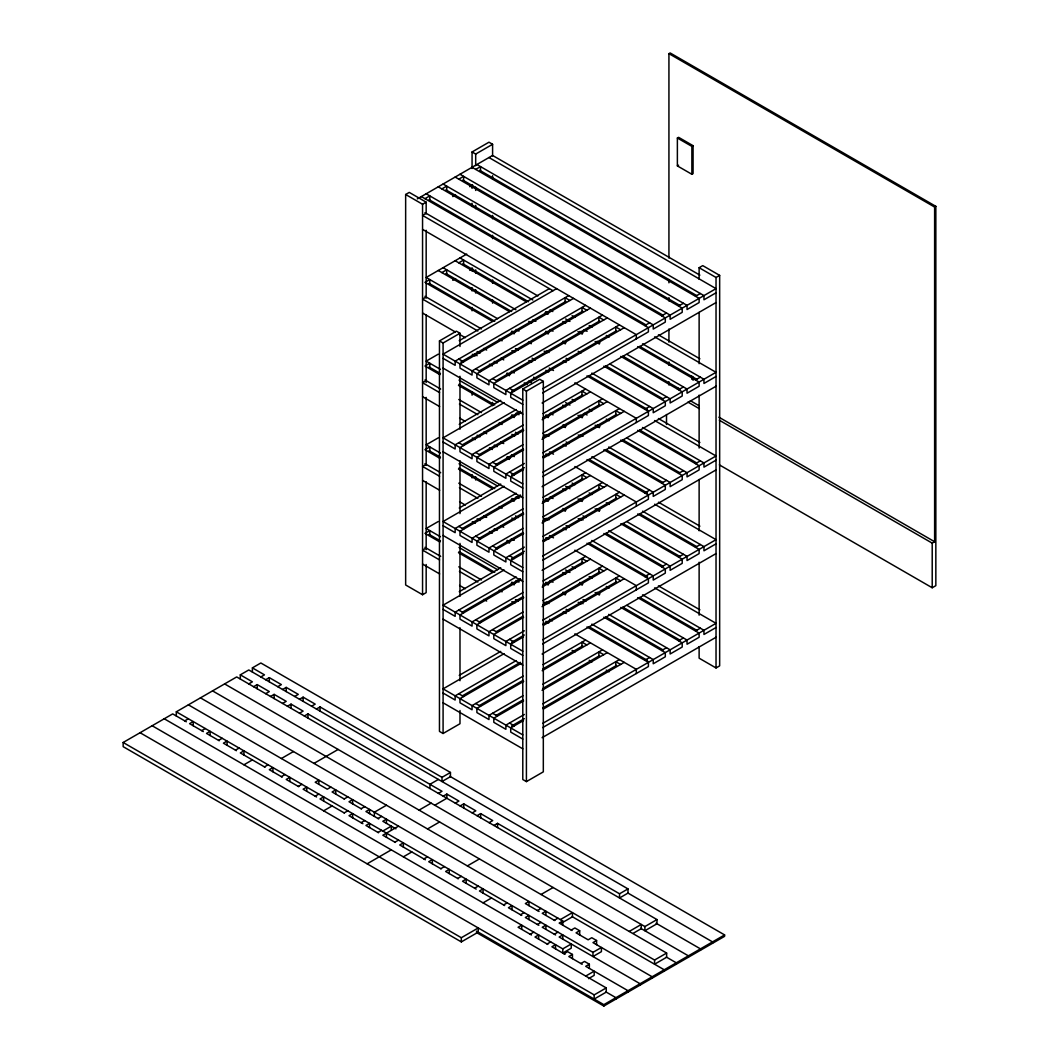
<?xml version="1.0" encoding="UTF-8"?>
<svg xmlns="http://www.w3.org/2000/svg" width="1059" height="1059" viewBox="0 0 1059 1059"><rect width="100%" height="100%" fill="white"/><g stroke="black" fill="none" stroke-linecap="round" stroke-linejoin="round"><path stroke-width="1.5" d="M472.062 168.513L472.062 151.966L488.98 142.197L492.594 144.289L492.594 155.872M426.168 564.513L426.168 592.643L422.554 594.734L405.65 584.978L405.65 194.499L409.264 192.407L426.168 202.163L426.168 213.746M472.062 151.966L475.69 154.058L492.594 144.289M417.312 198.907L492.594 155.448L699.88 275.128M668.931 258.092L668.931 53.652L670.135 52.95L935.838 206.346L935.838 585.667L932.211 587.758L719.365 464.875M424.963 198.682L429.795 195.889L429.795 200.072M441.881 188.912L446.699 186.132L446.699 190.316M458.785 179.156L463.617 176.363L463.617 180.546M475.69 169.4L480.521 166.607L480.521 170.79M405.65 194.499L422.554 204.255L426.168 202.163M452.749 196.59L455.595 194.949M469.825 186.728L472.671 185.087M426.168 213.322L422.554 215.414L552.983 290.722M466.701 254.081L426.168 277.471L497.571 318.693M424.963 282.356L429.795 279.563L429.795 283.746M441.881 272.587L446.699 269.807L446.699 273.99M458.785 262.831L463.617 260.037L463.617 264.221M677.376 138.014L678.594 137.326L693.076 145.692L693.076 173.583L691.871 174.272L677.376 165.906L677.376 138.014L691.871 146.38L693.076 145.692M452.749 280.264L455.595 278.623M469.825 270.402L472.671 268.761M426.168 296.997L422.554 299.088L477.847 331.017M677.376 165.906L678.594 165.217M459.99 710.496L459.99 723.734L443.086 733.49L439.459 731.398L439.459 340.919L456.363 331.163L459.99 333.254L459.99 346.492M439.459 340.919L443.086 343.01L459.99 333.254M459.235 340.667L549.356 288.63M438.254 354.169L426.168 361.145L440.451 369.392M556.61 288.63L443.086 354.169L522.789 400.196M424.963 366.03L429.795 363.237L429.795 367.42M568.683 295.607L455.158 361.145L455.158 365.329L443.086 358.352M426.168 380.671L422.554 382.762L439.564 392.585M460.837 362.046L565.85 301.418M573.515 298.386L459.99 363.939L459.99 368.122L472.062 375.085L472.062 370.902L585.587 305.363M479.158 370.994L582.754 311.187M590.419 308.156L476.894 373.695L476.894 377.878L488.98 384.854L488.98 380.671L602.505 315.119M496.075 380.75L599.659 320.943M607.337 317.912L493.812 383.451L493.812 387.634L505.884 394.61L505.884 390.427L619.409 324.888M699.125 279.285L699.125 267.715L702.739 265.624L719.657 275.38L719.657 665.859L716.03 667.951L699.125 658.182L699.125 646.599M511.563 391.34L616.576 330.712M624.241 327.681L510.716 393.22L510.716 397.403L522.789 404.379M459.235 424.341L500.722 400.381M438.254 437.844L426.168 444.82L440.451 453.067M522.789 389.037L539.706 379.268L543.32 381.359L543.32 771.839L526.416 781.608L522.789 779.517L522.789 389.037L526.416 391.128L543.32 381.359M699.125 267.715L716.03 277.471L719.657 275.38M504.097 402.619L443.086 437.844L522.789 483.87M424.963 449.704L429.795 446.911L429.795 451.094M644.772 325.59L649.604 322.796M661.676 315.82L666.508 313.027M678.594 306.064L683.426 303.271M695.498 296.295L700.33 293.515M542.658 388.719L716.03 288.63L488.98 157.539M542.658 392.902L648.399 331.864L648.399 327.681L421.35 196.59M716.03 292.813L703.957 299.79L703.957 295.607L476.894 164.516M516.183 409.581L455.158 444.82L455.158 449.003L443.086 442.027M426.168 464.345L422.554 466.437L439.564 476.259M462.253 444.899L520.432 411.316M521.015 412.375L459.99 447.613L459.99 451.796L472.062 458.759L472.062 454.576L523.159 425.083M542.102 402.989L716.03 302.57M543.015 413.619L585.587 389.037M479.158 454.668L523.159 429.266M543.015 417.802L582.754 394.861M523.728 430.338L476.894 457.369L476.894 461.552L488.98 468.528L488.98 464.345L523.04 444.674M542.182 419.682L590.419 391.83M542.896 433.21L602.505 398.793M668.931 53.652L934.62 207.048L935.838 206.346M496.075 464.424L523.04 448.857M542.896 437.393L599.659 404.617M523.609 449.929L493.812 467.125L493.812 471.308L505.884 478.284L505.884 474.101L524.337 463.458M542.049 439.273L607.337 401.586M542.777 452.802L619.409 408.562M511.563 475.014L524.337 467.641M542.777 456.985L616.576 414.387M523.49 469.521L510.716 476.894L510.716 481.077L522.789 488.053M543.36 458.044L624.241 411.342M459.235 508.016L500.722 484.056M438.254 521.518L426.168 528.494L440.451 536.741M504.097 486.293L443.086 521.518L522.789 567.545M424.963 533.379L429.795 530.585L429.795 534.769M677.376 389.037L678.594 388.349M644.772 409.251L649.604 406.471M661.676 399.495L666.508 396.701M678.594 389.738L683.426 386.945M695.498 379.969L700.33 377.176M542.658 472.393L716.03 372.305L654.621 336.855M542.658 476.576L648.399 415.538L648.399 411.342L586.99 375.892M716.03 376.488L703.957 383.464L703.957 379.268L642.548 343.818M516.183 493.256L455.158 528.494L455.158 532.677L443.086 525.701M426.168 548.019L422.554 550.111L439.564 559.933M462.253 528.573L520.432 494.99M521.015 496.049L459.99 531.287L459.99 535.47L472.062 542.433L472.062 538.25L523.159 508.757M542.102 486.663L716.03 386.244M543.015 497.293L585.587 472.711M123.162 742.478L461.327 937.718L478.231 927.962L478.231 932.145L461.327 941.901L123.162 746.661L123.162 742.478L172.683 713.898L186.331 721.775M176.31 715.99L176.31 711.807L236.687 676.939L656.977 919.583L656.977 923.766L644.905 930.742L644.905 926.559L224.614 683.915M240.314 679.031L240.314 674.848L248.772 669.963L628 888.911L628 893.094L619.541 897.979L619.541 893.783L497.558 823.359L493.944 825.451M252.399 672.055L252.399 667.872L260.845 662.987L450.459 772.461L450.459 776.644L442 781.529L442 777.346L320.03 706.922L316.403 709.014M479.158 538.343L523.159 512.94M543.015 501.476L582.754 478.536M523.728 514.012L476.894 541.043L476.894 545.226L488.98 552.202L488.98 548.019L523.04 528.348M542.182 503.356L590.419 475.504M184.756 720.861L188.383 718.77M248.772 683.915L252.399 681.824L240.314 674.848M260.845 676.939L264.472 674.848L252.399 667.872M542.896 516.885L602.505 482.467M253.604 686.695L257.218 684.604L269.304 691.58L265.677 693.671M265.677 679.732L269.304 677.641L281.376 684.604L277.749 686.695M496.075 548.099L523.04 532.531M542.896 521.068L599.659 488.292M523.609 533.604L493.812 550.799L493.812 554.982L505.884 561.958L505.884 557.775L524.337 547.132M542.049 522.947L607.337 485.26M201.673 730.631L205.287 728.539M542.777 536.476L619.409 492.236M270.508 696.465L274.135 694.373L286.208 701.336L282.581 703.441M282.581 689.488L286.208 687.397L298.281 694.373L294.667 696.465M511.563 558.689L524.337 551.315M542.777 540.659L616.576 498.061M523.49 553.195L510.716 560.568L510.716 564.751L522.789 571.728M543.36 541.718L624.241 495.016M459.235 591.69L500.722 567.73M504.097 569.967L443.086 605.192L522.789 651.219M644.772 492.925L649.604 490.145M661.676 483.169L666.508 480.376M678.594 473.413L683.426 470.62M695.498 463.643L700.33 460.85M218.578 740.387L222.205 738.295M542.658 556.068L716.03 455.979L654.621 420.529M287.413 706.221L291.04 704.129L303.112 711.105L299.498 713.197M299.498 699.244L303.112 697.153L315.198 704.129L311.571 706.221M542.658 560.251L648.399 499.213L648.399 495.016L586.99 459.566M716.03 460.162L703.957 467.138L703.957 462.942L642.548 427.492M516.183 576.93L455.158 612.168L455.158 616.351L443.086 609.375M462.253 612.248L520.432 578.664M521.015 579.723L459.99 614.948L459.99 619.144L472.062 626.107L472.062 621.924L523.159 592.431M542.102 570.338L716.03 469.918M235.482 750.156L239.109 748.064M304.33 715.99L307.944 713.898L442 791.285L438.386 793.376M543.015 580.967L585.587 556.385M479.158 622.017L523.159 596.614M543.015 585.15L582.754 562.21M523.728 597.673L476.894 624.717L476.894 628.9L488.98 635.877L488.98 631.693L523.04 612.023M542.182 587.03L590.419 559.178M243.941 764.797L252.399 759.912M542.896 600.559L602.505 566.141M496.075 631.773L523.04 616.206M542.896 604.742L599.659 571.966M264.472 766.888L268.099 764.797M523.609 617.278L493.812 634.473L493.812 638.656L505.884 645.633L505.884 641.45L524.337 630.793M542.049 606.622L607.337 568.935M281.376 758.522L293.462 751.546M542.777 620.15L619.409 575.911M511.563 642.363L524.337 634.99M542.777 624.333L616.576 581.735M281.376 776.644L285.003 774.553M523.49 636.869L510.716 644.243L510.716 648.426L522.789 655.402M543.36 625.392L624.241 578.691M459.235 675.364L500.722 651.404M313.993 763.393L338.139 749.454M504.097 653.641L443.086 688.866L522.789 734.88M644.772 576.599L649.604 573.819M661.676 566.843L666.508 564.05M678.594 557.087L683.426 554.294M695.498 547.318L700.33 544.525M542.658 639.742L716.03 539.653L654.621 504.203M542.658 643.925L648.399 582.874L648.399 578.691L586.99 543.241M716.03 543.836L703.957 550.799L703.957 546.616L642.548 511.166M298.281 786.413L301.908 784.322M516.183 660.604L455.158 695.842L455.158 700.025L443.086 693.049M462.253 695.922L520.432 662.338M521.015 663.397L459.99 698.622L459.99 702.805L472.062 709.782L472.062 705.598L523.159 676.105M542.102 654.012L716.03 553.592M315.198 796.169L318.812 794.078M330.898 787.102L327.271 789.193L315.198 782.23L318.812 780.139L318.812 784.322M543.015 664.642L585.587 640.06M479.158 705.691L523.159 680.288M543.015 668.825L582.754 645.884M523.728 681.347L476.894 708.392L476.894 712.575L488.98 719.551L488.98 715.368L523.04 695.697M542.182 670.704L590.419 642.853M323.644 810.81L332.102 805.939M344.175 798.963L347.802 796.871M542.896 684.233L602.505 649.816M496.075 715.447L523.04 699.88M542.896 688.416L599.659 655.64M523.609 700.952L493.812 718.148L493.812 722.331L505.884 729.307L505.884 725.124L524.337 714.468M542.049 690.296L607.337 652.609M344.175 812.902L347.802 810.81M361.093 808.719L364.706 806.627M542.777 703.825L619.409 659.585M511.563 726.037L524.337 718.651M542.777 708.008L616.576 665.409M523.49 720.544L510.716 727.917L510.716 732.1L522.789 739.076M543.36 709.067L624.241 662.365M386.456 805.237L374.37 812.213L374.37 816.396M361.093 822.671L364.706 820.579M438.386 779.437L429.928 784.322L429.928 788.505M442 777.346L450.459 772.461M644.772 660.273L649.604 657.493M661.676 650.517L666.508 647.724M678.594 640.748L683.426 637.968M695.498 630.992L700.33 628.199M377.997 818.488L381.624 816.396M542.658 723.416L716.03 623.327L654.621 587.877M542.658 727.599L648.399 666.548L648.399 662.365L586.99 626.915M716.03 627.51L703.957 634.473L703.957 630.29L642.548 594.84M377.997 832.427L381.624 830.335M542.102 737.686L716.03 637.266M382.828 831.037L391.287 826.152L391.287 830.335M419.06 810.122L431.132 803.146M443.218 796.169L446.832 794.078L458.918 801.054L455.291 803.146M398.528 826.152L382.828 835.22L395.311 842.421M434.759 805.237L446.832 798.261L446.832 794.078M394.901 842.196L398.528 840.105M460.122 805.939L463.749 803.847L475.822 810.81L472.195 812.902M367.129 863.813L391.287 849.861M427.518 828.945L439.591 821.969M719.365 420.251L932.211 543.135L934.62 541.745L934.62 207.048M403.36 856.837L411.819 851.952M477.027 815.695L480.654 813.603L492.726 820.579L489.112 822.671M423.891 858.928L427.518 856.837M440.796 868.684L444.423 866.593M467.363 865.905L479.449 858.928M457.7 878.454L461.327 876.362M474.617 888.21L478.231 886.118M483.063 902.85L491.522 897.979M503.594 904.942L507.221 902.85M541.043 894.484L553.116 887.508M520.512 914.711L524.126 912.62M537.416 910.528L541.043 908.437M537.416 924.467L541.043 922.376M530.175 934.237L533.789 932.145M554.32 920.284L557.947 918.193M560.357 919.583L572.442 912.62L572.442 916.803L561.707 922.998M562.779 925.169L562.779 920.986L559.152 923.077L571.992 930.49M619.541 893.783L628 888.911M554.32 934.237L557.947 932.145M547.079 943.993L550.706 941.901M571.238 930.054L574.852 927.962L579.683 930.742L579.683 934.925M579.683 930.742L576.056 932.833L588.142 939.81L591.769 937.718L596.588 940.511L596.588 944.694M562.779 948.877L571.238 943.993L571.238 948.176L562.779 953.06L562.779 948.877L164.224 718.77M563.984 953.749L567.611 951.657L572.442 954.45L572.442 958.633M572.442 954.45L568.815 956.542L582.185 964.259M596.588 940.511L592.974 942.603L652.145 976.769L652.145 978.159M592.974 952.359L601.419 947.474L601.419 951.657L592.974 956.542L592.974 952.359L176.31 711.807M629.205 931.443L641.277 924.467L641.277 928.65L633.229 933.297M580.888 963.518L584.515 961.426L589.347 964.219L589.347 968.403M644.905 926.559L656.977 919.583M589.347 964.219L585.72 966.311L628 990.708L628 992.111M585.72 976.067L594.178 971.182L594.178 975.365L588.539 978.622M594.178 994.891L606.251 987.915L606.251 992.111L594.178 999.074L594.178 994.891L140.079 732.722M654.568 960.036L666.64 953.06L666.64 957.243L654.568 964.219L654.568 960.036L200.455 697.855M476.444 931.113L603.842 1004.66L724.608 934.925L724.608 936.328L603.842 1006.05L476.444 932.502M479.753 170.34L696.809 295.66M472.062 167.309L699.125 298.386L699.125 302.57L687.039 309.546L687.039 305.363L459.99 174.272M462.849 180.109L679.904 305.429M455.158 177.065L682.208 308.156L682.208 312.339L670.135 319.302L670.135 315.119L443.086 184.041M445.945 189.865L663 315.185M438.254 186.821L665.304 317.912L665.304 322.095L653.231 329.071L653.231 324.888L426.168 193.797M429.027 199.635L646.083 324.941M658.433 334.856L699.88 358.802M424.977 212.634L636.313 334.644L636.313 338.827M569.888 300.478L565.056 297.698L565.056 301.881M586.805 310.247L581.973 307.454L581.973 311.637M603.709 320.003L598.878 317.21L598.878 321.393M620.614 329.773L615.782 326.979L615.782 331.163M639.689 346.359L696.809 379.334M637.717 346.611L699.125 382.061L699.125 386.244L687.039 393.22L687.039 389.037L627.06 354.408M422.554 229.366L537.919 295.964M572.098 315.701L574.944 317.343M589.188 325.563L592.034 327.218M606.278 335.438L609.137 337.08M459.99 257.946L532.823 300.001M549.952 309.89L552.811 311.545M565.665 318.958L569.941 321.433M584.224 329.68L587.083 331.321M462.849 263.784L528.534 301.709M545.676 311.598L548.522 313.252M562.806 321.499L565.665 323.141M579.948 331.388L582.794 333.029M597.077 341.276L599.937 342.931M622.785 356.115L679.904 389.103M455.158 260.739L526.561 301.961M545.12 312.683L547.98 314.324M577.962 331.639L582.251 334.115M595.105 341.527L599.394 344.003M620.812 356.38L682.208 391.83L682.208 396.013L670.135 402.976L670.135 398.793L610.156 364.177M690.349 400.712L698.927 405.663M718.929 417.206L934.62 541.745M687.94 402.102L699.364 408.708M443.086 267.715L515.905 309.757M533.048 319.646L535.907 321.301M550.177 329.548L553.036 331.189M445.945 273.54L511.629 311.465M528.759 321.367L531.618 323.008M545.901 331.255L548.761 332.91M563.031 341.144L565.89 342.798M605.88 365.884L663 398.859M438.254 270.495L509.657 311.717M545.345 332.327L548.205 333.982M562.488 342.229L565.347 343.871M578.201 351.297L581.047 352.938M603.895 366.136L665.304 401.586L665.304 405.769L653.231 412.745L653.231 408.562L591.822 373.112M516.143 329.415L518.989 331.057M566.115 358.273L568.974 359.914M429.027 283.309L494.725 321.234M511.854 331.123L514.714 332.778M546.126 350.913L548.986 352.554M563.269 360.801L566.115 362.456M588.963 375.641L647.512 409.449M425.625 282.74L492.739 321.486M511.312 332.208L514.158 333.85M528.441 342.097L531.3 343.738M544.154 351.164L547.013 352.819M658.433 418.53L699.88 442.477M424.977 296.308L481.461 328.925M499.226 339.171L502.085 340.826M515.495 348.57L518.328 350.198M532.068 358.141L535.338 360.02M549.211 368.029L553.5 370.504M574.865 382.842L636.313 418.318L636.313 422.501M511.868 350.661L514.7 352.29M528.878 360.484L531.724 362.112M545.901 370.306L548.734 371.934M586.805 393.922L581.973 391.128L581.973 395.311M603.709 403.678L598.878 400.884L598.878 405.067M620.614 413.447L615.782 410.654L615.782 414.837M639.689 430.033L696.809 463.008M637.717 430.285L699.125 465.735L699.125 469.918L687.039 476.894L687.039 472.711L627.06 438.082M422.554 313.027L455.304 331.944M459.58 334.419L465.285 337.702M483.791 348.398L486.65 350.039M500.881 358.26L503.74 359.901M533.643 377.176L536.489 378.818M572.098 399.375L574.944 401.017M589.188 409.237L592.034 410.892M606.278 419.112L609.137 420.754M477.132 351.522L479.979 353.163M494.262 361.41L497.121 363.065M511.404 371.299L514.25 372.953M528.534 381.2L531.393 382.842M565.665 402.632L569.941 405.107M584.224 413.354L587.083 414.996M474.273 354.05L477.132 355.705M507.115 373.02L509.975 374.661M524.245 382.908L527.104 384.549M562.806 405.16L565.665 406.815M579.948 415.062L582.794 416.703M597.077 424.95L599.937 426.605M622.785 439.789L679.904 472.777M472.301 354.302L475.147 355.956M489.43 364.203L492.289 365.845M506.573 374.092L509.419 375.746M577.962 415.313L582.251 417.789M595.105 425.202L599.394 427.677M620.812 440.054L682.208 475.504L682.208 479.687L670.135 486.65L670.135 482.467L608.726 447.017M458.785 359.054L463.617 361.847M475.69 368.81L480.521 371.603M492.594 378.579L497.426 381.359M509.511 388.335L514.343 391.128M550.177 413.222L553.036 414.863M545.901 414.929L548.761 416.571M563.031 424.818L565.89 426.473M580.173 434.719L583.032 436.361M605.88 449.559L663 482.533M545.345 416.002L548.205 417.656M562.488 425.903L565.347 427.545M578.201 434.971L581.047 436.612M603.895 449.81L665.304 485.26L665.304 489.443L653.231 496.419L653.231 492.236L591.822 456.786M443.086 368.122L522.789 414.135M459.024 380.115L497.571 402.367M516.143 413.089L518.989 414.731M566.115 441.947L568.974 443.589M429.027 366.983L440.451 373.575M459.024 384.298L494.725 404.909M511.854 414.797L514.714 416.452M546.126 434.587L548.986 436.229M563.269 444.476L566.115 446.13M588.963 459.315L647.512 493.123M425.625 366.414L439.909 374.648M458.468 385.37L492.739 405.16M511.312 415.869L514.158 417.524M544.154 434.839L547.013 436.48M658.433 502.204L699.88 526.151M424.977 379.982L440.676 389.05M458.785 399.495L481.461 412.586M499.226 422.845L502.085 424.5M515.495 432.244L518.328 433.872M549.515 451.889L553.5 454.179M574.865 466.516L636.313 501.992L636.313 506.176M459.407 404.048L477.847 414.691M511.868 434.336L514.7 435.964M545.901 453.98L548.734 455.608M586.805 477.596L581.973 474.803L581.973 478.986M603.709 487.352L598.878 484.559L598.878 488.742M620.614 497.108L615.782 494.328L615.782 498.511M639.689 513.708L696.809 546.682M637.717 513.959L699.125 549.409L699.125 553.592L687.039 560.568L687.039 556.385L627.06 521.756M422.554 396.701L439.644 406.577M459.58 418.093L465.285 421.376M483.791 432.072L486.65 433.713M500.881 441.934L503.74 443.575M572.098 483.05L574.944 484.691M589.188 492.912L592.034 494.566M606.278 502.787L609.137 504.428M477.132 435.196L479.979 436.837M494.262 445.084L497.121 446.726M511.404 454.973L514.25 456.628M565.665 486.306L569.941 488.781M507.115 456.681L509.975 458.335M562.806 488.834L565.665 490.489M579.948 498.736L582.794 500.377M597.077 508.624L599.937 510.279M622.785 523.464L679.904 556.452M472.301 437.976L475.147 439.631M489.43 447.878L492.289 449.519M506.573 457.766L509.419 459.421M577.962 498.988L582.251 501.463M595.105 508.876L599.394 511.351M620.812 523.715L682.208 559.178L682.208 563.362L670.135 570.324L670.135 566.141L608.726 530.691M458.785 442.728L463.617 445.521M475.69 452.484L480.521 455.277M492.594 462.253L497.426 465.033M509.511 472.01L514.343 474.803M550.177 496.896L553.036 498.537M583.032 515.852L585.879 517.507M545.901 498.604L548.761 500.245M563.031 508.492L565.89 510.147M580.173 518.394L583.032 520.035M605.88 533.233L663 566.208M545.345 499.676L548.205 501.331M562.488 509.578L565.347 511.219M578.201 518.645L581.047 520.287M603.895 533.484L665.304 568.935L665.304 573.118L653.231 580.094L653.231 575.911L591.822 540.461M443.086 451.796L522.789 497.809M459.024 463.776L497.571 486.041M516.143 496.764L518.989 498.405M566.115 525.621L568.974 527.263M429.027 450.657L440.451 457.25M459.024 467.972L494.725 488.583M511.854 498.471L514.714 500.126M546.126 518.261L548.986 519.903M563.269 528.15L566.115 529.804M588.963 542.989L647.512 576.798M425.625 450.088L439.909 458.322M458.468 469.044L492.739 488.834M511.312 499.544L514.158 501.198M544.154 518.513L547.013 520.154M658.433 585.879L699.88 609.812M424.977 463.657L440.676 472.724M458.785 483.169L481.461 496.261M499.226 506.52L502.085 508.174M515.495 515.905L518.328 517.547M549.515 535.563L553.5 537.853M574.865 550.19L636.313 585.667L636.313 589.85M459.407 487.722L477.847 498.352M511.868 518.01L514.7 519.638M545.901 537.654L548.734 539.283M586.805 561.27L581.973 558.477L581.973 562.66M603.709 571.026L598.878 568.233L598.878 572.416M620.614 580.782L615.782 578.002L615.782 582.185M639.689 597.382L696.809 630.357M637.717 597.633L699.125 633.083L699.125 637.266L687.039 644.243L687.039 640.06L627.06 605.43M422.554 480.376L439.644 490.251M459.58 501.767L465.285 505.05M483.791 515.746L486.65 517.388M500.881 525.608L503.74 527.25M572.098 566.724L574.944 568.365M589.188 576.586L592.034 578.24M606.278 586.461L609.137 588.102M477.132 518.857L479.979 520.512M494.262 528.759L497.121 530.4M511.404 538.647L514.25 540.302M565.665 569.98L569.941 572.456M507.115 540.355L509.975 542.009M562.806 572.509L565.665 574.163M579.948 582.41L582.794 584.052M597.077 592.299L599.937 593.953M622.785 607.138L679.904 640.113M472.301 521.65L475.147 523.305M489.43 531.552L492.289 533.193M506.573 541.44L509.419 543.095M579.392 583.483L582.251 585.137M595.105 592.55L599.394 595.026M620.812 607.389L682.208 642.853L682.208 647.036L670.135 653.999L670.135 649.816L608.726 614.366M458.785 526.402L463.617 529.182M475.69 536.158L480.521 538.952M492.594 545.928L497.426 548.708M509.511 555.684L514.343 558.477M550.177 580.57L553.036 582.212M583.032 599.526L585.879 601.181M545.901 582.278L548.761 583.919M563.031 592.166L565.89 593.821M580.173 602.068L583.032 603.709M605.88 616.907L663 649.882M545.345 583.35L548.205 585.005M562.488 593.252L565.347 594.893M578.201 602.319L581.047 603.961M603.895 617.159L665.304 652.609L665.304 656.792L653.231 663.768L653.231 659.585L591.822 624.135M443.086 535.47L522.789 581.484M459.024 547.45L497.571 569.716M516.143 580.438L518.989 582.079M566.115 609.296L568.974 610.937M429.027 534.332L440.451 540.924M459.024 551.646L494.725 572.257M511.854 582.146L514.714 583.787M546.126 601.936L548.986 603.577M563.269 611.824L566.115 613.479M588.963 626.663L647.512 660.472M425.625 533.762L439.909 541.996M458.468 552.719L492.739 572.509M511.312 583.218L514.158 584.872M544.154 602.187L547.013 603.829M424.977 547.331L440.676 556.399M458.785 566.843L481.461 579.935M499.226 590.194L502.085 591.849M515.495 599.579L518.328 601.221M549.515 619.224L552.361 620.865M574.865 633.864L636.313 669.341L636.313 673.524M459.407 571.397L477.847 582.026M511.868 601.671L514.7 603.312M545.901 621.315L548.734 622.957M586.805 644.944L581.973 642.151L581.973 646.334M603.709 654.7L598.878 651.907L598.878 656.09M620.614 664.456L615.782 661.676L615.782 665.859M422.554 564.05L439.644 573.925M459.58 585.428L465.285 588.725M483.791 599.407L486.65 601.062M572.098 650.398L574.944 652.04M589.188 660.26L592.034 661.915M606.278 670.135L609.137 671.777M458.785 610.077L463.617 612.857M475.69 619.833L480.521 622.626M492.594 629.602L497.426 632.382M509.511 639.358L514.343 642.151M443.086 619.144L522.789 665.158M458.785 693.751L463.617 696.531M475.69 703.507L480.521 706.3M492.594 713.276L497.426 716.056M509.511 723.032L514.343 725.825M443.086 702.805L522.789 748.832M449.784 776.26L724.608 934.925M628.08 893.147L712.535 941.901L712.535 943.291M656.09 923.249L700.462 948.877L700.462 950.267M640.616 928.266L688.376 955.84L688.376 957.243M212.541 690.878L666.64 953.06M666.283 957.032L676.304 962.816L676.304 964.219M572.257 916.697L664.231 969.792L664.231 971.182M188.383 704.831L562.779 920.986M344.4 799.095L332.102 791.986L335.729 789.895L335.729 794.078M361.503 808.957L349.007 801.756L352.634 799.664L352.634 803.847M378.751 818.925L365.924 811.512L369.538 809.42L369.538 813.603M395.934 828.84L382.828 821.268L386.456 819.176L386.456 823.359M539.071 911.481L525.343 903.552L528.957 901.461L528.957 905.644M554.81 920.575L542.248 913.308L545.875 911.217L545.875 915.4M203.368 731.61L189.587 723.654L193.215 721.563L193.215 725.746M219.253 740.77L206.505 733.41L210.119 731.319L210.119 735.515M236.422 750.699L223.409 743.18L227.036 741.088L227.036 745.271M265.054 767.219L240.314 752.936L243.941 750.844L243.941 755.027M282.224 777.134L269.304 769.681L272.931 767.59L272.931 771.773M298.797 786.705L286.208 779.437L289.835 777.346L289.835 781.529M316.575 796.977L303.112 789.193L306.739 787.102L306.739 791.285M344.374 813.021L320.03 798.963L323.644 796.871L323.644 801.054M362.893 823.703L349.007 815.695L352.634 813.603L352.634 817.786M378.553 832.758L365.924 825.451L369.538 823.359L369.538 827.542M425.361 859.776L399.733 844.976L403.36 842.885L403.36 847.068M441.113 868.87L428.723 861.708L432.35 859.617L432.35 863.813M458.282 878.785L445.627 871.478L449.254 869.386L449.254 873.569M476.179 889.11L462.531 881.234L466.159 879.142L466.159 883.325M504.666 905.564L479.449 891.003L483.063 888.911L483.063 893.094M521.756 915.426L508.426 907.735L512.053 905.644L512.053 909.827M538.846 925.301L525.343 917.491L528.957 915.4L528.957 919.583M555.618 934.978L542.248 927.26L545.875 925.169L545.875 929.352M531.459 934.978L518.089 927.26L521.716 925.169L521.716 929.352M547.834 944.429L534.994 937.016L538.621 934.925L538.621 939.108M565.016 954.344L551.911 946.786L555.525 944.694L555.525 948.877M152.152 725.746L606.251 987.915M605.894 991.899L615.914 997.684L615.914 999.074M932.211 543.135L932.211 587.758M716.03 277.471L716.03 667.951M699.125 312.379L699.125 363.674M699.125 395.113L699.125 448.063M699.125 479.489L699.125 530.784M699.125 562.223L699.125 615.173M693.076 377.017L693.076 380.3M691.871 146.38L691.871 174.272M691.871 376.077L691.871 379.36M668.931 279.523L668.931 282.819M668.931 297.658L668.931 300.955M668.931 328.992L668.931 342.176M668.931 361.966L668.931 365.262M668.931 381.743L668.931 385.039M666.508 414.532L666.508 424.447M640.073 985.135L640.073 983.732L559.152 937.016L562.779 934.925L562.779 939.108M603.842 1004.66L603.842 1006.05M526.416 391.128L526.416 781.608M497.558 823.359L497.558 827.542M492.594 175.728L492.594 179.037M492.594 215.44L492.594 218.75M492.594 235.297L492.594 238.606M492.594 279.973L492.594 283.282M492.594 299.816L492.594 303.126M492.594 402.407L492.594 405.716M480.654 813.603L480.654 817.786M475.69 154.058L475.69 165.641M475.69 187.152L475.69 190.461M475.69 205.34L475.69 208.649M475.69 269.873L475.69 273.182M475.69 289.729L475.69 293.039M475.69 476.696L475.69 480.005M472.062 185.06L472.062 188.356M472.062 203.249L472.062 206.558M472.062 267.781L472.062 271.091M472.062 287.638L472.062 290.947M472.062 307.494L472.062 310.803M472.062 391.87L472.062 395.179M472.062 474.604L472.062 477.913M463.749 803.847L463.749 808.03M461.327 937.718L461.327 941.901M459.99 376.276L459.99 429.213M459.99 460.652L459.99 513.602M459.99 543.386L459.99 596.323M459.99 627.762L459.99 680.712M443.086 343.01L443.086 733.49M426.168 230.293L426.168 298.135M426.168 314.682L426.168 382.511M426.168 397.403L426.168 465.245M426.168 481.792L426.168 549.621M422.554 204.255L422.554 594.734M386.456 833.129L386.456 837.312M320.03 706.922L320.03 711.105M307.944 713.898L307.944 718.081M303.112 697.153L303.112 701.336M291.04 704.129L291.04 708.312M286.208 687.397L286.208 691.58M274.135 694.373L274.135 698.556M269.304 677.641L269.304 681.824M257.218 684.604L257.218 688.787"/></g></svg>
